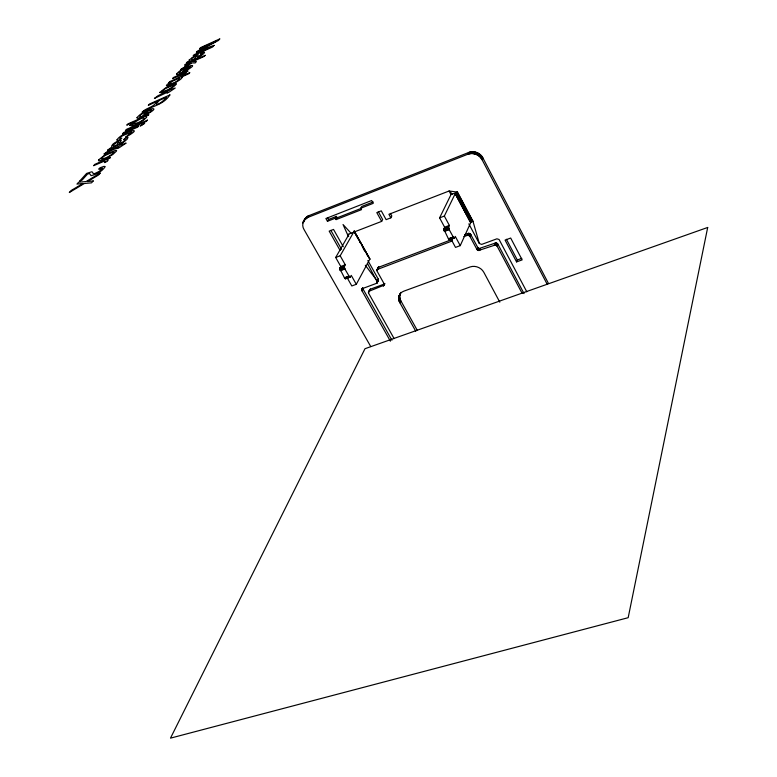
<?xml version="1.0" encoding="UTF-8"?>
<svg xmlns="http://www.w3.org/2000/svg" width="777" height="777" viewBox="0 0 777 777"><rect width="100%" height="100%" fill="white"/><g stroke="black" fill="none" stroke-linecap="round" stroke-linejoin="round"><path stroke-width="1.17" d="M347.329 278.049L351.816 285.965L356.293 284.304L351.253 275.379L350.242 277.059L349.368 276.719L344.881 268.988L344.298 266.812L345.26 264.782L340.171 255.779L354.254 231.138M394.124 338.607L368.444 292.9L369.192 291.19L384.149 285.149L384.042 283.644L376.932 270.882L378.049 267.502L452.253 239.394M377.486 281.449L378.399 280.614L378.399 279.361L367.851 260.48M345.959 278.535L344.561 278.001L339.811 268.755L340.773 266.482L345.26 264.782M451.087 239.19L455.507 247.397L460.237 245.639L455.264 236.393L454.419 238.053L453.603 237.675L449.193 229.642L448.572 227.418L449.359 225.408L444.337 216.064L455.196 193.716L457.498 192.084L472.921 221.105L479.322 243.492L481.682 244.405L496.911 238.811L499.096 239.501L526.816 291.822M449.854 239.627L448.416 238.782L443.822 229.205L444.619 227.195L449.359 225.408M415.753 331.225L399.873 302.758C397.232 298.659 399.213 292.56 403.962 291.113L470.027 266.977C475.106 265.132 481.284 267.56 483.828 272.309L499.805 302.146M417.249 330.293L400.534 300.262L399.65 296.765L400.281 293.395M356.293 284.304L369.901 258.994L354.982 232.877M367.414 263.403L377.486 282.294L376.486 283.362L362.47 288.578L361.723 290.297L390.394 341.19M548.494 283.498L482.905 157.935C480.351 152.962 473.892 150.398 468.667 152.486L308.877 215.656C303.817 217.803 300.922 224.67 304.021 229.516L370.755 346.571M303.953 221.746L304.215 220.61L303.069 222.416M516.569 261.907L522.163 259.877L510.683 238.034L505.079 240.103L516.569 261.907L517.317 259.984L521.794 258.362M522.193 293.463L496.959 245.853L497.562 243.725L495.386 243.046L479.069 248.533L477.729 247.445L470.503 234.081L468.618 233.353L464.675 234.741M497.105 246.095L497.746 243.949M463.82 236.616L467.773 235.227L469.658 235.955L476.903 249.349L478.535 250.505L495.473 244.93L496.26 243.026M495.473 244.93L496.552 243.104M496.959 245.853L496.047 245.105L496.833 243.211M496.309 245.25L497.105 243.356M496.552 245.425L497.348 243.531M496.775 245.629L497.562 243.725M494.318 245.017L495.114 243.123M494.59 244.94L495.386 243.046M494.881 244.901L495.677 242.997M495.172 244.891L495.969 242.997M479.681 250.417L480.497 248.514M477.962 250.33L478.787 248.426M478.243 250.437L479.069 248.533M478.535 250.505L479.36 248.611M478.826 250.544L479.652 248.64M479.118 250.534L479.943 248.64M479.409 250.495L480.225 248.601M476.903 249.349L477.729 247.445M477.049 249.592L477.874 247.688M477.243 249.815L478.069 247.912M477.457 250.009L478.282 248.116M477.7 250.184L478.525 248.29M304.399 220.056L305.215 218.531M468.929 235.441L469.774 233.566M469.191 235.577L470.036 233.702M469.444 235.752L470.279 233.877M469.658 235.955L470.503 234.081M469.842 236.179L470.687 234.304M469.998 236.422L470.843 234.547M467.21 235.353L468.065 233.479M467.482 235.276L468.337 233.391M467.773 235.227L468.618 233.353M468.065 235.227L468.91 233.353M468.356 235.256L469.201 233.382M468.648 235.334L469.493 233.459M460.237 245.639L470.648 222.737L472.921 221.105M547.241 284.382L482.07 159.703L482.905 157.935M482.07 159.703L480.953 157.984L481.789 156.216M481.361 158.537L482.196 156.769M481.73 159.11L482.575 157.343M480.953 157.984L479.506 156.468L480.351 154.701M480.021 156.944L480.866 155.177M480.507 157.449L481.342 155.682M479.506 156.468L478.399 155.604L479.244 153.846M478.962 156.022L479.807 154.254M478.399 155.604L477.185 154.876L478.03 153.118M477.797 155.225L478.651 153.457M303.768 220.823L307.741 217.463L467.803 154.244L471.785 153.516L475.223 154.06L476.078 152.302M475.223 154.06L475.893 154.293L476.748 152.535M475.893 154.293L476.544 154.565L477.399 152.807M473.863 153.72L474.718 151.962M474.553 153.865L475.407 152.107M471.785 153.516L472.639 151.758M399.582 302.204L400.534 300.262M472.474 153.535L473.329 151.777M399.873 302.758L400.815 300.816M473.174 153.603L474.028 151.845M398.698 298.708L399.65 296.765M398.737 299.3L399.689 297.358M470.406 153.584L471.27 151.826M398.824 299.883L399.776 297.941M398.951 300.476L399.902 298.533M444.619 227.195L439.597 217.871L451 194.6L457.226 192.201L472.659 221.212M471.095 153.525L471.95 151.768M399.125 301.058L400.068 299.116M399.329 301.641L400.281 299.689M467.803 154.244L468.667 152.486M468.424 154.021L469.289 152.253M399.116 295.862L400.815 292.395L400.524 292.89M398.951 296.416L399.902 294.473M469.075 153.836L469.939 152.078M398.824 296.969L399.776 295.037M398.737 297.542L399.689 295.61M398.698 298.125L399.65 296.183M469.735 153.691L470.6 151.933M383.236 285.985L384.46 283.955M383.479 285.878L384.673 283.819M383.877 285.567L384.858 283.644M376.728 283.255L378.516 279.875M377.127 282.945L378.516 280.128M378.282 279.108L377.292 281.021L365.307 265.258M377.408 281.274L378.399 279.361M376.486 283.362L378.477 279.613M368.444 292.142L370.192 289.267L384.217 284.061M368.395 292.647L369.978 289.403M369.192 291.19L370.192 289.267M369.425 291.074L370.435 289.161M376.806 270.105L378.389 267.123M376.806 270.367L378.603 266.987M376.845 270.619L378.846 266.87M361.927 290.792C363.558 289.015 362.606 286.276 361.684 290.035M361.723 289.539L362.742 287.616M361.723 290.297L362.742 288.374M361.8 290.549L362.82 288.626M376.932 269.619L452.505 240.851M378.049 267.502L378.04 269.23M351.029 233.207L343.036 224.524L347.523 234.557L381.653 221.377L376.806 212.597L381.274 210.858L386.12 219.648L390.841 217.832L391.831 215.996L390.384 213.364M381.653 221.377L382.653 219.541L378.36 211.752M340.773 266.482L335.683 257.488L348.824 234.567L347.766 234.469M336.111 219.6L337.199 217.783L336.412 216.385L335.324 218.201L336.111 219.6L361.519 209.644L360.742 208.246L361.791 206.429L373.213 201.952M360.742 208.246L373.222 203.351L371.659 200.524L325.884 218.502L327.457 221.29L328.554 219.473L336.412 216.385M305.215 219.027L306.361 217.22M302.913 222.989L304.06 221.173M305.672 218.648L306.808 216.841M306.148 218.298L307.284 216.492M306.653 217.987L307.789 216.181M307.187 217.706L308.323 215.899M307.741 217.463L308.877 215.656M303.263 221.872L305.944 217.628M369.794 289.578L369.444 290.977M327.457 221.29L335.324 218.201M337.199 217.783L361.46 208.275M335.683 257.488L340.171 255.779M439.597 217.871L444.337 216.064M339.947 267.939L344.434 266.249M443.929 228.642L448.669 226.845M339.879 268.094L344.366 266.404M443.871 228.797L448.62 227.001M339.831 268.288L344.318 266.589M443.842 228.982L448.582 227.195M339.811 268.512L344.298 266.812M443.822 229.205L448.572 227.418M339.811 268.755L344.298 267.055M443.832 229.448L448.582 227.661M339.831 269.017L344.318 267.317M443.861 229.72L448.611 227.923M339.879 269.289L344.366 267.589M443.92 230.002L448.659 228.205M339.947 269.57L344.434 267.88M443.988 230.293L448.737 228.496M340.035 269.862L344.522 268.162M444.085 230.584L448.824 228.797M340.141 270.143L344.629 268.453M444.191 230.876L448.941 229.089M340.258 270.425L344.745 268.725M444.318 231.167L449.057 229.37M340.394 270.678L344.881 268.988M444.454 231.429L449.193 229.642M344.415 277.768L348.902 276.078M448.416 238.782L453.156 237.004M344.561 278.001L349.048 276.321M448.552 239.025L453.302 237.247M344.716 278.215L349.203 276.534M448.708 239.248L453.447 237.471M344.881 278.409L349.368 276.719M448.863 239.442L453.603 237.675M345.037 278.555L349.524 276.874M449.019 239.607L453.758 237.83M345.202 278.671L349.689 276.991M449.164 239.734L453.904 237.956M345.357 278.749L350.437 276.855M449.31 239.821L454.584 237.849M345.639 278.788L350.242 277.059M449.572 239.86L454.419 238.053M457.498 192.084L449.087 191.006L388.908 214.306L390.841 217.832M476.544 154.565L477.185 154.876M452.389 194.056L449.087 191.006L451 194.6M330.866 230.351L341.598 249.368M362.937 288.879L391.938 340.248M340.103 250.485L329.176 231.128L333.537 229.429L343.308 246.775M327.505 217.618L328.554 219.473M347.523 234.557L348.679 236.626M354.195 230.876L369.881 259.1M354.195 231.264L369.833 259.227M354.798 232.896L358.275 239.102M359.43 241.171L360.586 243.24M361.742 245.309L365.219 251.515M366.375 253.584L367.531 255.652M363.277 248.455L364.432 250.524M456.954 192.327L472.387 221.338M456.682 192.463L472.115 221.474M456.42 192.618L471.853 221.63M456.167 192.783L471.61 221.785M455.934 192.939L471.377 221.95M455.73 193.104L471.173 222.115M455.545 193.269L470.988 222.28M455.39 193.424L470.843 222.445M455.273 193.58L470.726 222.591M455.196 193.716L470.648 222.737M468.842 223.873L479.166 243.25M497.902 244.192L524.038 293.599M506.4 239.248L517.317 259.984M196.26 56.138C192.803 62.723 187.5 58.246 196.26 56.138M127.836 137.675L127.088 139.268L123.106 142.609L107.595 150.204L111.645 147.154C110.548 144.386 118.366 140.035 121.367 140.588C114.2 148.601 130.245 137.519 123.601 139.705L124.699 138.491L127.836 137.675M117.026 139.792L116.987 140.122A6.624 1.263 -30.2 0 0 118.366 140.219L120.658 139.442L121.804 138.18L119.707 138.704L120.425 137.325A3.982 0.758 -30.2 0 1 122.844 135.635L131.857 132.012L125.427 137.354C147.581 125.019 121.872 132.022 117.026 139.792M117.57 144.143L117.512 144.541C104.827 150.66 123.077 136.606 117.57 144.143M189.209 59.984L189.957 60.577C177.612 66.997 201.418 57.624 204.545 52.554L204.147 52.069L201.496 53.011L200.612 54.002L202.302 53.506L201.991 54.235L197.465 57.129L198.222 54.633L194.774 55.886L189.209 59.984M176.505 74.009L176.826 74.602L178.671 74.213L180.419 72.834C175.738 73.689 184.576 68.308 185.606 68.337L181.264 73.155C205.701 60.791 184.275 65.064 176.505 74.009M161.956 91.375C165.482 91.501 171.057 88.432 173.99 85.392A4.167 0.758 -29.8 0 0 173.31 85.072L165.258 88.675L161.956 91.375M168.551 84.159C171.523 84.324 178.992 81.07 179.837 78.05L172.747 81.031L168.551 84.159M182.391 77.127L181.294 78.642A6.828 1.224 -29.7 0 1 178.234 80.886C174.98 83.45 158.829 90.103 170.726 81.799L168.871 82.624L169.813 81.585L189.831 72.601L188.85 73.698L181.585 76.962L182.391 77.127M707.692 227.457L628.175 617.696L170.484 738.15L364.996 348.708L707.692 227.457M137.034 117.57L137.286 118.289L139.17 117.949L141.045 116.453C136.296 117.104 145.581 111.519 146.678 111.529L141.851 116.88C167.414 104.351 145.61 107.537 137.034 117.57M132.343 124.135C146.96 121.688 149.174 111.402 132.343 124.135M102.379 168.298L99.32 171.328L94.473 173.689L93.221 173.592L92.444 172.067L91.521 171.843L86.626 173.407L79.642 181.119L82.148 180.031L87.704 173.893L89.666 173.64L91.035 175.651C96.465 174.534 102.224 171.348 105.235 166.618L104.04 166.356L100 167.783L98.728 169.201L102.379 168.298M101.02 158.731C104.545 159.295 110.897 155.653 113.918 152.389A4.526 0.884 -30.3 0 0 113.287 151.923L104.72 155.653L101.02 158.731M190.452 66.841L184.217 71.154L187.49 67.502L190.452 66.841M151.67 110.081L149.922 111.937L145.008 114.724L148.65 110.674L151.67 110.081M183.576 74.213C181.031 77.108 188.889 72.232 184.567 73.135L188.024 70.95L173.562 77.447L172.552 78.564L183.576 74.213M159.732 92.463C163.772 93.862 172.543 88.083 176.282 84.256A7.527 1.36 -29.8 0 0 175.699 83.537L165.812 87.714L159.732 92.463M105.41 161.334L104.429 162.597L107.236 161.383L108.11 160.256L106.624 160.013L110.509 157.527L94.843 164.345L93.59 165.715L104.05 161.257L105.41 161.334M98.63 159.877L98.524 160.82L100.039 160.742L106.381 158.265L112.791 154.516L116.365 151.194A8.168 1.593 -30.3 0 0 115.909 150.223L105.429 154.497L98.63 159.877M129.885 125.379C132.993 127.321 143.492 120.823 146.668 117.24L145.775 116.735L148.863 114.637L127.875 123.922L126.748 125.165L134.411 121.775L129.885 125.379M154.468 98.407L167.987 91.958L166.987 93.075L169.027 92.172L175.213 88.034L169.891 89.841L157.945 95.775L154.468 98.407M104.128 153.972L118.405 147.251L117.269 148.524L119.415 147.581L126.107 143.075L121.756 144.969L122.708 143.9L120.571 144.833L119.619 145.901L107.925 151.059L104.128 153.972M156.595 103.467C155.633 107.401 166.21 98.864 166.336 97.3L159.343 100.408L156.595 103.467M93.24 180.944L91.531 182.848L84.324 183.518L69.308 192.521L71.115 190.52L83.003 183.459L76.952 184.081L78.681 182.177L86.092 181.536L100.311 173.009L98.553 174.98L87.461 181.595L93.24 180.944M144.6 123.31L140.52 125.884L144.6 123.31M147.416 120.144L146.29 121.406L125.398 130.614L126.544 129.341L147.416 120.144M169.891 94.92C163.403 105.177 151.428 106.051 142.113 112.16C146.367 107.682 153.885 107.459 157.041 101.437L148.31 105.313L149.514 104.001L169.891 94.92M205.177 55.342L204.254 56.371L192.832 61.529L196.426 61.558L195.182 62.956L192.026 62.898L180.711 69.561L190.996 62.898L184.635 65.229L185.577 64.19L205.177 55.342M214.083 45.348L212.616 46.989L193.182 55.798L194.182 54.681L210.518 47.29L196.387 52.263L197.416 51.117L215.889 41.288L199.611 48.698L200.602 47.611L219.862 38.85L218.415 40.482L199.874 50.35L214.083 45.348M138.83 125.845L137.675 127.137L122.494 133.819L123.669 132.517L138.83 125.845"/></g></svg>
